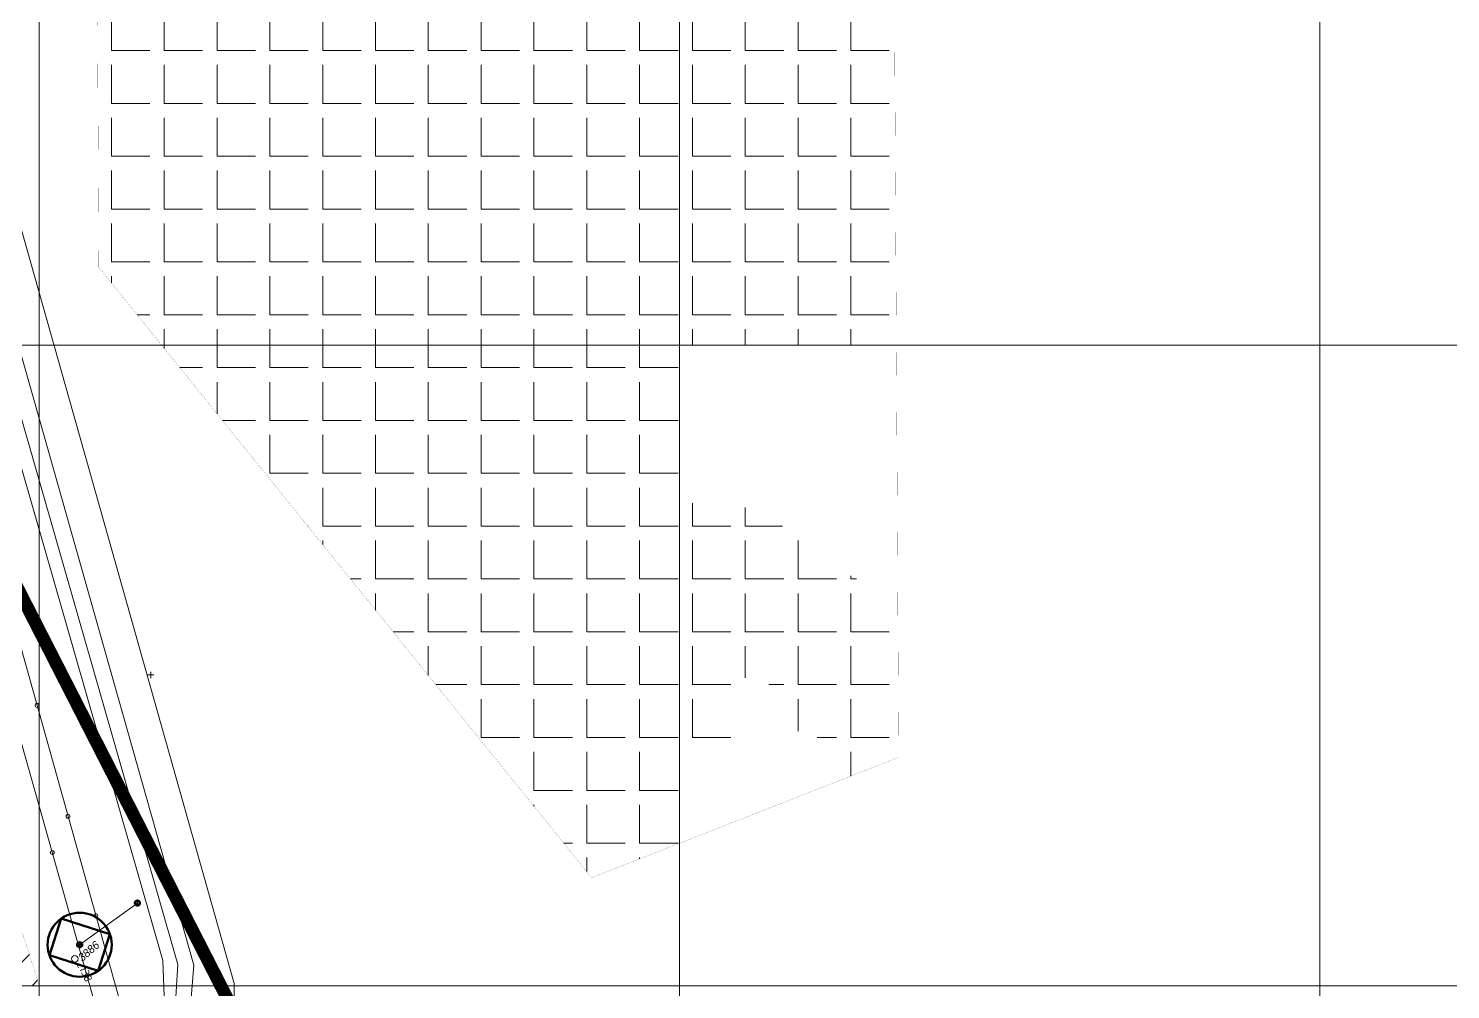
# Model space of a CAD drawing. Header units: millimetres. Extents: x 519 to 9564855, y -810 to 5021775.
# Drawn here: x 9533983 to 9536204, y 5001994 to 5003495 of the extents above; entities that cross this region are included whole.
import ezdxf

# ---------------------------------------------------------------- set-up
doc = ezdxf.new("R2010")
doc.units = ezdxf.units.MM
doc.header["$LTSCALE"] = 2
doc.header["$MEASUREMENT"] = 0
doc.header["$PDMODE"] = 2
doc.header["$PDSIZE"] = 5
doc.linetypes.add('DASHED', pattern=[0.75, 0.5, -0.25])
doc.linetypes.add('HIDDEN2', pattern=[4.7625, 3.175, -1.5875])
for name, color, linetype in [('GRID_PULKOVO', 7, 'Continuous'), ('OilColl&Flowlines', 3, 'Continuous'), ('OLD WELLS(dr.bfr2000)', 24, 'Continuous'), ('PPLINE_WAT', 7, 'WTR_LINE'), ('Скважины 2017г', 221, 'Continuous')]:
    doc.layers.add(name, color=color, linetype=linetype)
for name, color, linetype, lineweight in [('Land lease as of 24.06.2004', 47, 'HIDDEN2', 70), ('PPLINE_GAS', 4, 'GAS_LINE', 30), ('Карьер', 7, 'Continuous', 0), ('Скважины на 2026', 222, 'Continuous', 50), ('Электроснабжене', 1, 'Continuous', 18)]:
    doc.layers.add(name, color=color, linetype=linetype, lineweight=lineweight)
doc.styles.add('92051501$0$STANDARD', font='simplex.shx')
doc.styles.add('Elect', font='isocpeur.ttf')
doc.styles.add('Line_GUGK', font='')
doc.styles.get('Line_GUGK').set_extended_font_data('Bm431', italic=True)
doc.linetypes.add('GAS_LINE', pattern='A,0.5,-0.2,["G",92051501$0$STANDARD,S=0.1,R=0,X=-0.1,Y=-0.05],-0.05', length=0.75)
doc.linetypes.add('WTR_LINE', pattern='A,0.5,-0.2,["W",92051501$0$STANDARD,S=0.1,R=0,X=-0.1,Y=-0.05],-0.05', length=0.75)

msp = doc.modelspace()

# ---------------------------------------------------------------- hatches: boundary and pattern name
at = {"layer": 'Карьер', "lineweight": 0, "ltscale": 50}
h = msp.add_hatch(dxfattribs=at)
h.set_pattern_fill('ANGLE', color=5, scale=300)
h.set_pattern_definition([(0, (0, 0), (0, 82.5), [60, -22.5]), (90, (0, 0), (-82.5, 5e-15), [60, -22.5])])
h.paths.add_polyline_path([(9535000, 5004000), (9535000, 5004577.46802), (9534097.64525, 5004572.53799, -0.4142433045), (9534085.26673, 5004560.02474), (9534088.26957, 5004000)])
h.paths.add_polyline_path([(9535329.8892, 5004566.82476, -0.4142420279), (9535317.37475, 5004579.20201), (9535000, 5004577.46802), (9535000, 5004000), (9535333.04115, 5004000)])
h.paths.add_polyline_path([(9535000, 5003000), (9535338.60185, 5003000), (9535333.04115, 5004000), (9535000, 5004000)])
h.paths.add_polyline_path([(9535000, 5003000), (9535000, 5004000), (9534088.26957, 5004000), (9534092.91327, 5003133.95526, -0.4157849046), (9534105.42544, 5003121.51, -0.2266005282), (9534100.80025, 5003111.82844), (9534191.12936, 5003000)])
h.paths.add_polyline_path([(9535000, 5003000), (9534191.12936, 5003000), (9534854.82975, 5002178.33156, -0.5069679284), (9534874.23777, 5002173.19009), (9535000, 5002222.46377)])
h.paths.add_polyline_path([(9535187.98403, 5002697.23686, 0.1123997882), (9535081.13981, 5002753.13703, 0.0014631738), (9535000, 5002753.64902), (9535000, 5002379.31273, -0.1770566431), (9535004.66822, 5002366.56982, -0.2528455036), (9535047.60935, 5002374.33343, 0.6657236782), (9535097.16709, 5002431.69459, -0.3905173389), (9535084.9902, 5002462.80868, -0.5467265201), (9535136.53733, 5002473.18117, -0.1380626429), (9535177.85545, 5002396.51787, -0.2406294263), (9535215.27955, 5002387.38379, -0.2234183099), (9535245.86898, 5002318.79531), (9535330.59223, 5002351.98991, -0.0936265823), (9535329.73456, 5002356.53, -0.4125858228), (9535342.1108, 5002368.97524), (9535340.75394, 5002612.98308, 0.0431888637), (9535315.07162, 5002614.71842, -0.0650937282)])
h.paths.add_polyline_path([(9534072.31849, 5004574.98854), (9534152.31849, 5004574.98854), (9534152.31849, 5004694.98854), (9534072.31849, 5004694.98854)], flags=9)
h.paths.add_polyline_path([(9534066.35414, 5004116.6212), (9534170.35414, 5004116.6212), (9534170.35414, 5004236.6212), (9534066.35414, 5004236.6212)], flags=9)
h.paths.add_polyline_path([(9534177.53545, 5003671.07916), (9535318.53545, 5003671.07916), (9535318.53545, 5003807.57916), (9534177.53545, 5003807.57916)], flags=9)
h.paths.add_polyline_path([(9533997.57528, 5003058.76636), (9534093.57528, 5003058.76636), (9534093.57528, 5003178.76636), (9533997.57528, 5003178.76636)], flags=9)
h.paths.add_polyline_path([(9534784.91215, 5002059.82164), (9534888.91215, 5002059.82164), (9534888.91215, 5002179.82164), (9534784.91215, 5002179.82164)], flags=9)
at = {"layer": 'Карьер', "linetype": 'ByBlock', "lineweight": 0, "ltscale": 5}
h = msp.add_hatch(dxfattribs=at)
h.set_pattern_fill('ANSI31', color=5, scale=300)
h.paths.add_polyline_path([(9532549.8, 5002252), (9532543.21012, 5002081.86135), (9532790.61366, 5002000), (9533000, 5002000), (9533000, 5002303.53128)])
h.paths.add_polyline_path([(9534000, 5002000), (9533870.75, 5002403.2), (9533000, 5002303.53128), (9533000, 5002000)])
h.paths.add_polyline_path([(9533436.27985, 5002004.61056), (9533544.22985, 5002004.61056), (9533544.22985, 5002033.18556), (9533436.27985, 5002033.18556)], flags=24)

# ---------------------------------------------------------------- linework, layer by layer
at = {"layer": 'GRID_PULKOVO', "lineweight": 0}
for p, q in [((9534000, 5010000), (9534000, 4992000)), ((9535000, 5010000), (9535000, 4997493.94022)), ((9536000, 5010000), (9536000, 4992000)), ((9533000, 5003000), (9548000, 5003000)), ((9533000, 5002000), (9548000, 5002000))]:
    msp.add_line(p, q, dxfattribs=at)
at = {"layer": 'Land lease as of 24.06.2004', "color": 34, "linetype": 'DASHED', "lineweight": 0, "ltscale": 50, "const_width": 20}
msp.add_lwpolyline([(9519654.3, 5003739.6), (9532971.6, 5004566.6), (9534671.1, 5001241.4), (9547648.8, 4998330.8), (9546800.6, 4994774.1), (9538599.5, 4994719.2), (9534700.1, 4995931.6), (9534118, 4994384.9), (9531927.8, 4994990.9), (9532139.5, 4996381.2), (9522290.1, 4999426.3), (9519885.3, 4999727), (9519654.3, 5003739.6)], dxfattribs=at)
at = {"layer": 'OilColl&Flowlines', "lineweight": 0}
msp.add_lwpolyline([(9533000, 4999030.09132), (9533615.18224, 5000421.08812), (9534303.88294, 5001901.26817), (9534304.3202, 5002003.60385), (9532251.82783, 5009271.49641)], dxfattribs=at)
at = {"layer": 'OLD WELLS(dr.bfr2000)', "lineweight": 0}
msp.add_circle((9534055.5, 5002042), 5, dxfattribs=at)
at = {"layer": 'PPLINE_GAS', "lineweight": 0, "ltscale": 40}
for p, q in [((9533000, 5006274.62425), (9534216.23835, 5002033.37424)), ((9534216.23835, 5002033.37424), (9534212.12788, 5001965.35709))]:
    msp.add_line(p, q, dxfattribs=at)
at = {"layer": 'PPLINE_WAT', "lineweight": 0}
msp.add_lwpolyline([(9533000, 5006417.04476), (9534241.35452, 5002031.92113), (9534233.93028, 5001942.30806), (9533572.35026, 5000442.91927), (9533000, 4999148.373)], dxfattribs=at)
at = {"layer": 'PPLINE_WAT', "color": 5, "lineweight": 0, "ltscale": 2}
msp.add_lwpolyline([(9533000, 4999292.00293), (9533521.20287, 5000465.19453), (9534195.31134, 5001969.65279), (9534192.94502, 5002039.13618), (9533000, 5006192.97478)], dxfattribs=at)
at = {"layer": 'Карьер', "lineweight": 0, "ltscale": 50, "const_width": 0.2}
msp.add_lwpolyline([(9534085.2, 5004572.47), (9535329.82, 5004579.27), (9535342.18, 5002356.53), (9534862.65, 5002168.65), (9534092.98, 5003121.51), (9534085.2, 5004572.47)], dxfattribs=at)
at = {"layer": 'Карьер', "color": 5, "linetype": 'ByBlock', "lineweight": 0, "ltscale": 5, "const_width": 0.2}
msp.add_lwpolyline([(9532549.8, 5002252), (9533870.75, 5002403.2), (9534000, 5002000), (9532790.61366, 5002000), (9532543.2, 5002081.6), (9532549.8, 5002252)], dxfattribs=at)
at = {"layer": 'Скважины 2017г', "color": 5, "linetype": 'ByBlock', "lineweight": 0, "ltscale": 5}
msp.add_point((9534000, 5002000), dxfattribs=at)
at = {"layer": 'Скважины на 2026', "lineweight": 5}
msp.add_line((9534153.2, 5002129.1), (9534063, 5002064), dxfattribs=at)
at = {"layer": 'Скважины на 2026', "color": 177, "linetype": 'ByBlock', "ltscale": 50, "true_color": 0x293189}
msp.add_lwpolyline([(9534015.77913, 5002047.56257), (9534092.00178, 5002023.27044), (9534110.22087, 5002080.43743), (9534033.99822, 5002104.72956)], close=True, dxfattribs=at)
at = {"layer": 'Скважины на 2026', "color": 177, "linetype": 'ByBlock', "true_color": 0x293189}
for centre in [(9534153.2, 5002129.1), (9534063, 5002064)]:
    msp.add_circle(centre, 4, dxfattribs=at)
at = {"layer": 'Скважины на 2026', "color": 177, "linetype": 'ByBlock', "ltscale": 50, "true_color": 0x293189}
msp.add_circle((9534063, 5002064), 50, dxfattribs=at)
at = {"layer": 'Скважины на 2026', "color": 177, "linetype": 'ByBlock', "lineweight": 0, "true_color": 0x293189}
for p in [(9534153.2, 5002129.1), (9534063, 5002064)]:
    msp.add_point(p, dxfattribs=at)
at = {"layer": 'Электроснабжене', "color": 1, "lineweight": 0, "ltscale": 50}
for p, q in [((9534145.1, 5001906.2), (9532882, 5006420)), ((9534101.79379, 5001919.36816), (9533086.9, 5005510.5))]:
    msp.add_line(p, q, dxfattribs=at)
at = {"layer": 'Электроснабжене', "color": 1, "linetype": 'ByBlock', "lineweight": 0, "ltscale": 50}
for centre in [(9533996.39283, 5002437.61826), (9534044.84757, 5002264.46097), (9534020.20604, 5002208.0608), (9534088.2313, 5002109.42535), (9534060.99992, 5002063.71448)]:
    msp.add_circle(centre, 3, dxfattribs=at)
at = {"layer": 'Электроснабжене', "color": 0, "linetype": 'ByBlock', "lineweight": 0, "ltscale": 50}
msp.add_point((9534173.9, 5002485.3), dxfattribs=at)

# ---------------------------------------------------------------- texts
at = {"layer": 'OLD WELLS(dr.bfr2000)', "lineweight": 0, "style": 'Elect'}
msp.add_text(' _138', height=12.5, rotation=293.8844097, dxfattribs=at).set_placement((9534055.5, 5002042))
at = {"layer": 'Скважины на 2026', "color": 177, "linetype": 'ByBlock', "true_color": 0x293189, "style": 'Line_GUGK'}
msp.add_text('3886', height=12.5, rotation=41, dxfattribs=at).set_placement((9534067.15466, 5002037.05423))

doc.saveas('drawing.dxf')
